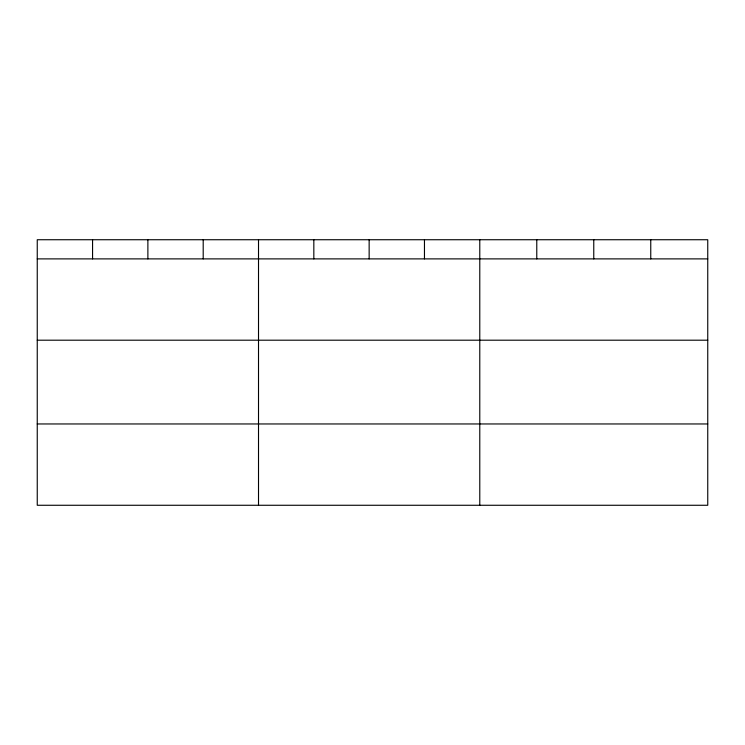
<?xml version="1.0" encoding="UTF-8"?>
<svg xmlns="http://www.w3.org/2000/svg" width="745" height="745" viewBox="0 0 745 745"><rect width="100%" height="100%" fill="white"/><g stroke="black" fill="none" stroke-linecap="round" stroke-linejoin="round"><path stroke-width="1.12" d="M707.75 340.195L707.75 239.732L37.25 239.732L37.25 505.268L707.75 505.268L707.75 340.195L37.25 340.195M37.25 258.887L707.75 258.887M37.25 423.961L707.75 423.961M650.757 239.732L650.757 258.887M593.765 239.732L593.765 258.887M536.773 239.732L536.773 258.887M479.78 239.732L479.78 505.268M424.464 239.732L424.464 258.887M369.147 239.732L369.147 258.887M313.831 239.732L313.831 258.887M258.515 239.732L258.515 505.268M203.199 239.732L203.199 258.887M147.883 239.732L147.883 258.887M92.566 239.732L92.566 258.887"/></g></svg>
